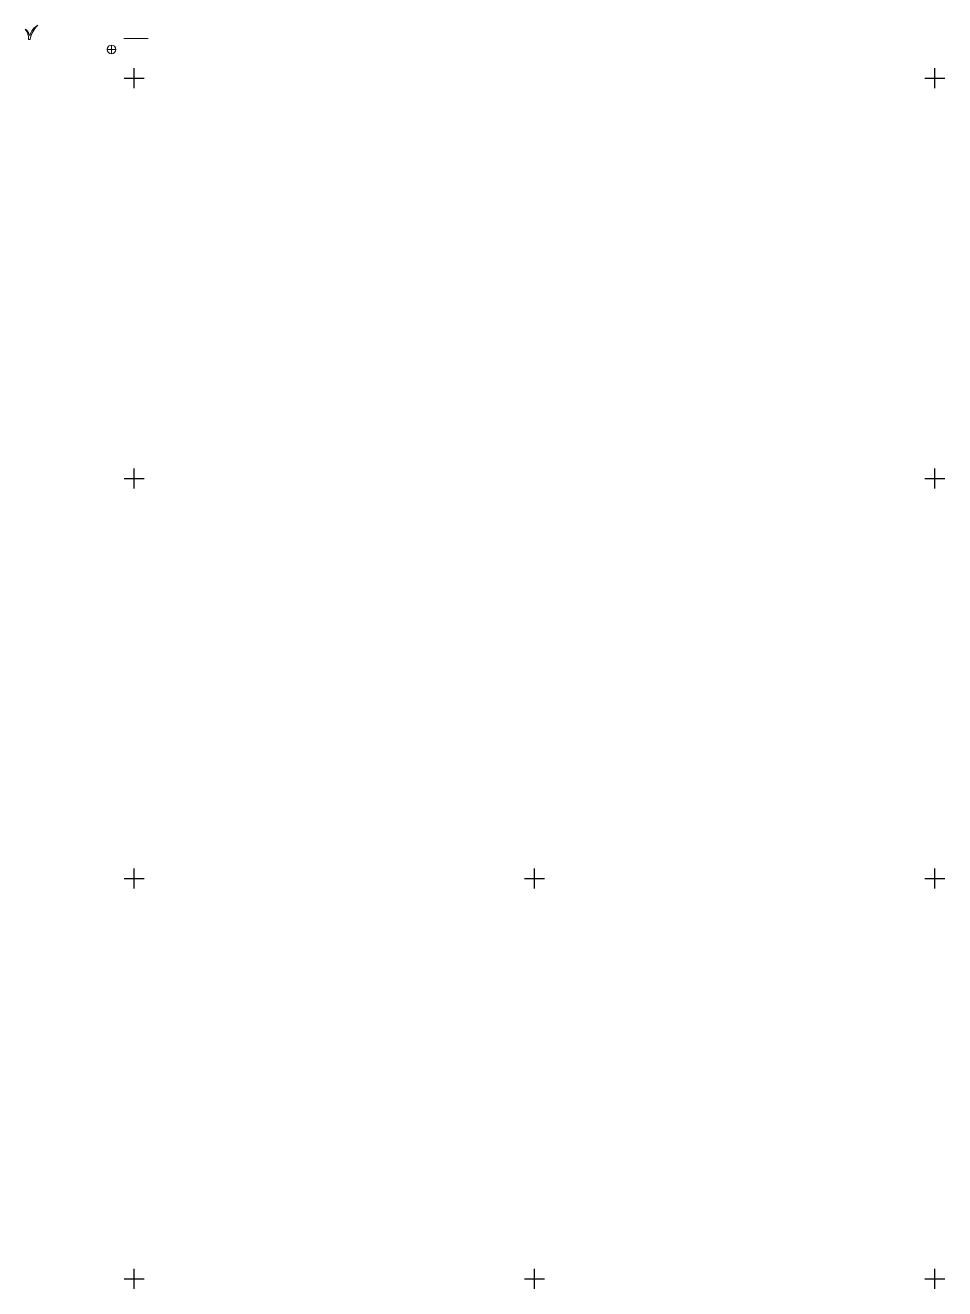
# Model space of a CAD drawing. Header units: metres. Extents: x 585499 to 586851, y 1565849 to 1566901.
# Drawn here: x 586136.4 to 586251.2, y 1565848.8 to 1566006.6 of the extents above; entities that cross this region are included whole.
import ezdxf

# ---------------------------------------------------------------- set-up
doc = ezdxf.new("R2010")
doc.units = ezdxf.units.M
for name, color, linetype, lineweight in [('59', 7, 'Continuous', 0), ('chem', 50, 'Continuous', 0), ('Coso', 7, 'Continuous', 0), ('Ghi chu', 2, 'Continuous', 5), ('ThucVat', 90, 'Continuous', 0)]:
    doc.layers.add(name, color=color, linetype=linetype, lineweight=lineweight)
doc.layers.add('K_HUNG', color=7, linetype='Continuous')

# ---------------------------------------------------------------- blocks, each defined once
blk = doc.blocks.new('tre')
at = {"layer": 'Ghi chu', "color": 8}
blk.add_line((-0.46, 2.17), (-0.03, 2.17), dxfattribs=at)
at = {"layer": 'Ghi chu'}
blk.add_line((-0.78, 0), (0, 0), dxfattribs=at)
at = {"layer": 'Ghi chu', "color": 8}
for centre, major_axis, start_param, end_param in [((7.57, 0.31), (-5.53, 5.53), -0.284539, 0.544452), ((12.59, -2.1), (-9.02, 9.02), -0.027251, 0.620222), ((-4.77, 1.61), (3.08, 3.08), 5.627469, 6.498728), ((-7.85, 0.69), (-5.02, 5.02), 3.830367, 4.628632)]:
    blk.add_ellipse(centre, major_axis=major_axis, ratio=1, start_param=start_param, end_param=end_param, dxfattribs=at)
blk = doc.blocks.new('06')
at = {"layer": '59', "color": 6, "linetype": 'Continuous'}
for p, q in [((-1.57, -1.55), (1.54, 1.56)), ((1.55, -1.56), (-1.56, 1.55))]:
    blk.add_line(p, q, dxfattribs=at)
blk.add_circle((-0.01, 0), 2.2, dxfattribs=at)

msp = doc.modelspace()

# ---------------------------------------------------------------- linework, layer by layer
at = {"layer": 'chem', "color": 8}
msp.add_line((586148.71, 1566004.95), (586151.75, 1566004.95), dxfattribs=at)
at = {"layer": 'K_HUNG', "color": 8}
for p, q in [((586150, 1565998.75), (586150, 1566001.25)), ((586250, 1565998.75), (586250, 1566001.25)), ((586148.75, 1566000), (586151.25, 1566000)), ((586248.75, 1566000), (586251.25, 1566000)), ((586150, 1565948.75), (586150, 1565951.25)), ((586250, 1565948.75), (586250, 1565951.25)), ((586148.75, 1565950), (586151.25, 1565950)), ((586248.75, 1565950), (586251.25, 1565950)), ((586148.75, 1565900), (586151.25, 1565900)), ((586150, 1565898.75), (586150, 1565901.25)), ((586198.75, 1565900), (586201.25, 1565900)), ((586200, 1565898.75), (586200, 1565901.25)), ((586248.75, 1565900), (586251.25, 1565900)), ((586250, 1565898.75), (586250, 1565901.25)), ((586150, 1565848.75), (586150, 1565851.25)), ((586200, 1565848.75), (586200, 1565851.25)), ((586250, 1565848.75), (586250, 1565851.25)), ((586148.75, 1565850), (586151.25, 1565850)), ((586198.75, 1565850), (586201.25, 1565850)), ((586248.75, 1565850), (586251.25, 1565850))]:
    msp.add_line(p, q, dxfattribs=at)

# ---------------------------------------------------------------- block references
at = {"layer": 'Coso', "color": 8, "linetype": 'Continuous', "xscale": 0.2499999999548433, "yscale": 0.2499999999548433, "zscale": 0.2499999999548433, "rotation": 135.370705478365}
msp.add_blockref('06', (586147.17, 1566003.59, 12.59), dxfattribs=at)
at = {"layer": 'ThucVat', "color": 8, "xscale": 0.25, "yscale": 0.25, "zscale": 0.25}
msp.add_blockref('tre', (586137, 1566004.82), dxfattribs=at)

doc.saveas('drawing.dxf')
